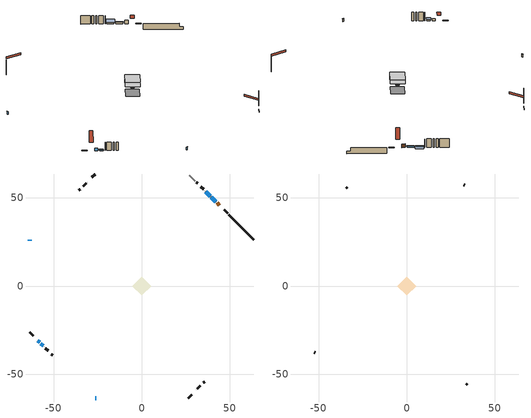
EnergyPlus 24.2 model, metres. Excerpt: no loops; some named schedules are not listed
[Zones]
conditioned space
 floor outside (Floor1 construction): -0.64,0 0,0.64 0.64,0 0,-0.64 z1.52
 floor outside (Floor2 construction): -1.24,0 0,1.24 1.24,0 0,-1.24 z1.52
 floor adiabatic (AdiabaticFloorConstruction): -5.3,0 0,5.3 5.3,0 0,-5.3 z3.96
 floor foundation (Slab1 construction): -4.97,0 0,4.97 4.97,0 0,-4.97 z-1.89
 wall outside (RimJoist1 construction): 26.31,-63.52 28.25,-61.58 / -63.52,-26.31 -61.58,-28.25 / -26.31,63.52 -28.25,61.58 / 48.64,41.19 46.7,43.13 z1.52:1.82
 wall outside (AdiabaticWallConstruction 1): 44.03,45.8 42.71,47.12 z1.52:3.55
 wall outside (AdiabaticWallConstruction): -58.91,-30.92 -57.87,-31.96 z1.52:2.74; -63.52,26.31 -63.52,25.7 / -26.31,-63.52 -25.7,-63.52 z1.52:2.99; 42.05,47.78 39.54,50.29 z1.52:2.33; 38.88,50.95 36.37,53.46 / -57.21,-32.62 -55.96,-33.88 z1.52:2.23
 wall outside (Wall1 construction): 30.92,-58.91 30.93,-58.9 / -55.3,-34.53 -55.29,-34.54 / -30.92,58.91 -30.93,58.9 / 35.71,54.12 35.7,54.13 z1.52:6.4
 wall outside (Wall2 construction): 31.59,-58.24 33.2,-56.63 / -54.63,-35.2 -53.02,-36.81 / -31.59,58.24 -33.2,56.63 / 35.04,54.79 33.43,56.4 z1.52:6.4
 wall outside (Wall4 construction): 34.96,-54.87 35.62,-54.21 / -51.26,-38.57 -50.6,-39.24 / -34.96,54.87 -35.62,54.21 / 31.67,58.16 31.01,58.82 z1.52:6.4
 wall foundation (FoundationWall1 construction): 49.3,40.54,-1.89 49.3,40.54,1.52 62.1,27.73,1.52 62.1,27.73,-0.36 63.52,26.31,-0.36 63.52,26.31,-1.89
 wall adiabatic (Wall5 construction): 30.35,59.48 26.97,62.86 z1.52:6.4
 window (WindowConstruction): -58.91,-30.92 -57.87,-31.96 z1.52:2.74
 window (WindowConstruction 1): -63.52,26.31 -63.52,25.7 z1.52:2.99
 window (WindowConstruction 2): -26.31,-63.52 -25.7,-63.52 z1.52:2.99
 window (WindowConstruction 3): 42.05,47.78 39.54,50.29 z1.52:2.33
 window (WindowConstruction 4): 38.88,50.95 36.37,53.46 z1.52:2.23
 window (WindowConstruction 5): -57.21,-32.62 -55.96,-33.88 z1.52:2.23
 door (Door): 44.03,45.8 42.71,47.12 z1.52:3.55
 ceiling adiabatic (AdiabaticFloorConstruction): 0,-5.3 5.3,0 0,5.3 -5.3,0 z3.96
attic - vented
 floor to conditioned space (Floor3 construction Reversed): -5.29,0 0,5.29 5.29,0 0,-5.29 z6.4
 wall outside (Wall3 construction): 33.86,-55.97 34.3,-55.53 / -52.36,-37.47 -51.92,-37.92 / -33.86,55.97 -34.3,55.53 / 32.78,57.06 32.33,57.5 z1.52:6.4
 roof outside (Roof1 construction): 30.26,-59.57,6.4 25.11,-54.41,8.83 23.75,-55.77,8.83 28.91,-60.93,6.4; -59.57,-30.26,6.4 -54.41,-25.11,8.83 -55.77,-23.75,8.83 -60.93,-28.91,6.4; -30.26,59.57,6.4 -25.11,54.41,8.83 -23.75,55.77,8.83 -28.91,60.93,6.4; 44.69,45.15,6.4 39.53,39.99,8.83 40.89,38.63,8.83 46.05,43.79,6.4
shading: -63.52,25.55 -63.52,26.46 -63.82,26.46 -63.82,25.55 z3.14; -25.55,-63.52 -26.46,-63.52 -26.46,-63.82 -25.55,-63.82 z3.14; 39.43,50.4 42.16,47.67 42.59,48.11 39.86,50.83 z2.48; 36.16,53.67 39.09,50.74 41.25,52.9 38.32,55.83 z2.53; -55.85,-33.98 -57.32,-32.51 -58.29,-33.48 -56.82,-34.95 z2.38
[Building]
Building 1: Terrain=Suburbs
[Site:Location]
Yellowknife AP_NT: Latitude {deg}=62.46; Longitude {deg}=-114.44; Time Zone {hr}=-7; Elevation {m}=206; Keep Site Location Information=Yes
[Site:GroundTemperature:Shallow]
-11.1489, -14.3239, -14.5782, -13.0715, -7.02295, -1.00261, 4.2167, 7.52301, 7.8039, 5.11477, 0.0285573, -5.8071
[Site:WaterMainsTemperature]
Calculation Method=Schedule; Temperature Schedule=mains temperature schedule
[Material] Roughness=Rough; Thermal Absorptance=0.9
Name | Thickness {m} | Conductivity {W/m-K} | Density {kg/m3} | Specific Heat {J/kg-K} | Solar Absorptance | Visible Absorptance
asphalt or fiberglass shingles | 0.00635 | 0.162714 | 1121.4 | 1465.45 | 0.4 | 0.4
ceiling loosefill ins | 0.254 | 0.0480833 | 16.02 | 1046.75 | 0.7 | 0.7
ceiling stud and cavity | 0.1397 | 0.160277 | 65.682 | 1177.47 | 0.7 | 0.7
concrete 4.0 in. | 0.1016 | 1.803125 | 2242.8 | 837.4 | 0.7 | 0.7
concrete 8.0 in. | 0.2032 | 1.803125 | 2242.8 | 837.4 | 0.7 | 0.7
door material | 0.04445 | 0.0639163 | 512.64 | 1214.23 | 0.7 | 0.7
exterior vertical ins | 0.0513185 | 0.029427 | 32.04 | 1214.23 | 0.7 | 0.7
floor covering | 0.0127 | 0.0433444 | 54.468 | 1339.84 | 0.6 | 0.6
floor rigid ins; rim joist rigid ins; wall rigid ins | 0.103632 | 0.029427 | 32.04 | 1214.23 | 0.7 | 0.7
floor rigid ins 1; wall rigid ins 2 | 0.512978 | 0.029427 | 32.04 | 1214.23 | 0.7 | 0.7
floor stud and cavity | 0.1397 | 0.17353 | 92.3553 | 1139.71 | 0.7 | 0.7
floor stud and cavity 1 | 0.1397 | 0.179417 | 92.3553 | 1139.71 | 0.7 | 0.7
floor stud and cavity 2 | 0.1397 | 1.75129 | 37.0049 | 1207.88 | 0.7 | 0.7
furniture material conditioned space 1 | 0.1524 | 0.115458 | 640.8 | 1214.23 | 0.6 | 0.6
gypsum board | 0.0127 | 0.160291 | 801 | 837.4 | 0.6 | 0.6
gypsum board 1 | 0.0127 | 0.160291 | 801 | 837.4 | 0.7 | 0.7
osb sheathing 0.5 in. | 0.0127 | 0.115458 | 512.64 | 1214.23 | 0.7 | 0.7
osb sheathing 0.75 in. | 0.01905 | 0.115458 | 512.64 | 1214.23 | 0.7 | 0.7
osb sheathing 2.0 in. | 0.0508 | 0.115458 | 512.64 | 1214.23 | 0.7 | 0.7
rim joist stud and cavity | 0.0508 | 0.0407152 | 125.044 | 1163.47 | 0.6 | 0.6
wall rigid ins 1 | 0.103632 | 0.029427 | 32.04 | 1214.23 | 0.4 | 0.4
wall stud and cavity | 0.1397 | 0.678158 | 139.0536 | 1170.24 | 0.7 | 0.7
wall stud and cavity 1 | 0.1397 | 0.224759 | 139.0536 | 1170.24 | 0.7 | 0.7
wall stud and cavity 2 | 0.0889 | 6.1454 | 50.32683 | 1063.81 | 0.6 | 0.6
wall stud and cavity 3 | 0.1397 | 0.219747 | 139.0536 | 1170.24 | 0.7 | 0.7
wall stud and cavity 4 | 0.1397 | 0.178072 | 139.0536 | 1170.24 | 0.7 | 0.7
wall stud and cavity 5 | 0.0889 | 0.380278 | 52.3479 | 1209.89 | 0.7 | 0.7
wall stud and cavity 6 | 0.0889 | 0.391764 | 83.0341 | 1211.67 | 0.7 | 0.7
wood siding | 0.0254 | 0.102417 | 544.68 | 1172.36 | 0.4 | 0.4
wood siding 1 | 0.00254 | 0.102417 | 544.68 | 1172.36 | 0.4 | 0.4
wood siding 2; wood siding 3; wood siding 4 | 0.0254 | 0.102417 | 544.68 | 1172.36 | 0.7 | 0.7
[WindowMaterial:SimpleGlazingSystem]
Name | U-Factor {W/m2-K} | Solar Heat Gain Coefficient
WindowMaterial | 1.03169 | 0.42
WindowMaterial 1 | 1.337169 | 0.33
WindowMaterial 2 | 1.223609 | 0.36
WindowMaterial 3 | 1.26392 | 0.35
[Construction]
AdiabaticFloorConstruction: floor stud and cavity 2, floor rigid ins 1, osb sheathing 0.75 in., floor covering
AdiabaticWallConstruction: wood siding 3, wall rigid ins 2, wall stud and cavity 5, gypsum board
AdiabaticWallConstruction 1: wood siding 4, wall rigid ins 2, wall stud and cavity 5, gypsum board
Door: door material
Floor1 construction: floor stud and cavity, floor rigid ins, osb sheathing 0.75 in., floor covering
Floor2 construction: floor stud and cavity 1, floor rigid ins, osb sheathing 0.75 in., floor covering
Floor3 construction Reversed: gypsum board, ceiling stud and cavity, ceiling loosefill ins
FoundationWall1 construction: concrete 8.0 in., gypsum board 1
furniture construction conditioned space 1: furniture material conditioned space 1
PartitionWallConstruction: gypsum board, wall stud and cavity 6, gypsum board
RimJoist1 construction: wood siding 2, rim joist rigid ins, osb sheathing 2.0 in., rim joist stud and cavity
Roof1 construction: asphalt or fiberglass shingles
Slab1 construction: concrete 4.0 in.
Wall1 construction: wood siding, wall rigid ins, osb sheathing 0.5 in., wall stud and cavity, gypsum board
Wall2 construction: wood siding, wall rigid ins, osb sheathing 0.5 in., wall stud and cavity 1, gypsum board
Wall3 construction: wood siding 1, wall stud and cavity 2
Wall4 construction: wood siding, wall rigid ins, osb sheathing 0.5 in., wall stud and cavity 3, gypsum board
Wall5 construction: wall rigid ins 1, osb sheathing 0.5 in., wall stud and cavity 4, gypsum board
WindowConstruction: WindowMaterial
WindowConstruction 1; WindowConstruction 2: WindowMaterial 1
WindowConstruction 3: WindowMaterial 2
WindowConstruction 4; WindowConstruction 5: WindowMaterial 3
[Zone] Multiplier=1; Part of Total Floor Area=Yes
Name | Volume {m3}
attic - vented | 22.1281
conditioned space | 314.1
[Space]
Name | Zone | Volume {m3}
attic - vented 1 | attic - vented | 22.1281
conditioned space 1 | conditioned space | 314.1
[ZoneInfiltration:EffectiveLeakageArea]
infil attic - vented 1: Zone or Space=attic - vented 1; Schedule=Always On Discrete; Effective Air Leakage Area {cm2}=1770.63; Stack Coefficient=0.000508179; Wind Coefficient=1.5231e-05
[ZoneMixing]
whole house fan mix: Zone or Space=attic - vented; Schedule=Always On Continuous; Design Flow Rate Calculation Method=Flow/Zone; Design Flow Rate {m3/s}=0; Source Zone or Space=conditioned space
[SurfaceProperty:ExposedFoundationPerimeter]
Slab1: Exposed Perimeter Calculation Method=TotalExposedPerimeter; Total Exposed Perimeter {m}=20.117
[InternalMass] Zone or ZoneList=conditioned space; Space or SpaceList=conditioned space 1
Name | Construction | Surface Area {m2}
furniture mass conditioned space 1 | furniture construction conditioned space 1 | 43.7682
partition wall mass | PartitionWallConstruction | 109.421
[Lights]
interior lighting: Zone or ZoneList or Space or SpaceList=conditioned space 1; Schedule=interior lighting schedule; Design Level Calculation Method=LightingLevel; Lighting Level {W}=343.2; Return Air Fraction=0; Fraction Radiant=0.6; Fraction Visible=0.2; Fraction Replaceable=1
[People]
occupants: Zone or ZoneList or Space or SpaceList=conditioned space 1; Number of People Schedule=occupants schedule; Number of People Calculation Method=People; Number of People=3; Fraction Radiant=0.314171; Sensible Heat Fraction=0.56303; Activity Level Schedule=occupants activity schedule; Carbon Dioxide Generation Rate {m3/s-W}=0; Enable ASHRAE 55 Comfort Warnings=No; Mean Radiant Temperature Calculation Type=EnclosureAveraged
[ElectricEquipment] Zone or ZoneList or Space or SpaceList=conditioned space 1; Design Level Calculation Method=EquipmentLevel
Name | Schedule | Design Level {W} | Fraction Latent | Fraction Radiant | Fraction Lost
clothes dryer | clothes dryer schedule | 140.772 | 0.015 | 0.081 | 0.85
clothes washer | clothes washer schedule | 32.1985 | 0.03 | 0.162 | 0.7
cooking range | cooking range schedule | 208.969 | 0.08 | 0.432 | 0.2
dishwasher | dishwasher schedule | 66.8632 | 0.3 | 0.18 | 0.4
fridge | fridge schedule | 72.9452 | 0 | 0.6 | 0
mech vent bath fan 0 | mech vent bath fan 0 schedule | 25.1 | 0 | 0 | 1
mech vent bath fan 1 | mech vent bath fan 1 schedule | 25.1 | 0 | 0 | 1
mech vent house fan | mech vent house fan schedule | 0 | 0 | 0 | 1
mech vent house fan cfis | mech vent house fan cfis schedule | 0 | 0 | 0 | 0
mech vent range fan 0 | mech vent range fan 0 schedule | 57 | 0 | 0 | 1
misc plug loads | misc plug loads schedule | 494.7 | 0.045 | 0.513 | 0.1
whole house fan | Always On Discrete | 0 | 0 | 0 | 1
[OtherEquipment] Zone or ZoneList or Space or SpaceList=conditioned space 1; Design Level Calculation Method=EquipmentLevel
Name | Fuel Type | Schedule | Design Level {W} | Fraction Latent | Fraction Radiant | Fraction Lost
clothes dryer 1 | Electricity | clothes dryer schedule | 0 | 0.015 | 0.081 | 0.85
cooking range 1 | Electricity | cooking range schedule | 0 | 0.08 | 0.432 | 0.2
general water use latent | None | general water use schedule | 59.3978 | 1 | 0 | 0
general water use sensible | None | general water use schedule | -58.539 | 0 | 0.6 | 0
mech vent house fan latent load | None | Always On Discrete | 0 | 1 | 0 | 0
mech vent house fan sensible load | None | Always On Discrete | 0 | 0 | 0 | 0
water heater energy adjustment1 | Electricity | Always On Discrete | 0.01 | 0 | 0 | 1
[ZoneInfiltration:DesignFlowRate] Zone or ZoneList or Space or SpaceList=conditioned space 1; Schedule=Always On Discrete; Design Flow Rate Calculation Method=Flow/Zone; Design Flow Rate {m3/s}=0
infil flow; natural vent flow; whole house fan flow
[Foundation:Kiva]
Foundation Kiva 1: Initial Indoor Air Temperature {C}=18; Wall Height Above Grade {m}=1.52001; Wall Depth Below Slab {m}=0.2032; Custom Block Material Name 1=exterior vertical ins; Custom Block Depth 1 {m}=3.41001; Custom Block X Position 1 {m}=0.2159; Custom Block Z Position 1 {m}=0
[Foundation:Kiva:Settings]
Soil Conductivity {W/m-K}=0.849921; Soil Density {kg/m3}=1842.3; Soil Specific Heat {J/kg-K}=418.7; Ground Solar Absorptivity=0.9; Ground Thermal Absorptivity=0.9; Ground Surface Roughness {m}=0.03; Far-Field Width {m}=40; Deep-Ground Boundary Condition=ZeroFlux; Deep-Ground Depth {m}=40; Minimum Cell Dimension {m}=0.2; Maximum Cell Growth Coefficient=3; Simulation Timestep=Timestep
[Exterior:Lights]
exterior lighting: Schedule=exterior lighting schedule; Design Level {W}=75.6
[Schedule:Constant]
Name | Hourly Value
Always On Continuous; mech vent house fan schedule; mech vent house fan cfis schedule; Always On Discrete | 1
occupants activity schedule | 117.228
fridge schedule | 0
[Schedule:Day:Interval]
interior lighting schedule day: No, 01:00, 0.108182, 04:00, 0.0901515, 05:00, 0.0991667, 06:00, 0.162273, 07:00, 0.270455, 08:00, 0.342576, 10:00, 0.369621, 11:00, 0.351591, 12:00, 0.333561, 13:00, 0.324545, 14:00, 0.31553, 15:00, 0.333561, 16:00, 0.369621, 17:00, 0.450758, 18:00, 0.585985, 19:00, 0.775303, 20:00, 0.955606, 21:00, 0.991667, 22:00, 0.712197, 23:00, 0.360606, 24:00, 0.162273
interior lighting schedule default day: No, 24:00, 0
[Schedule:Week:Daily]
interior lighting schedule Week Rule - Jan1-Jan27: interior lighting schedule day, interior lighting schedule day, interior lighting schedule day, interior lighting schedule day, interior lighting schedule day, interior lighting schedule day, interior lighting schedule day, interior lighting schedule default day, interior lighting schedule default day, interior lighting schedule default day, interior lighting schedule default day, interior lighting schedule default day
interior lighting schedule Week Rule - Jan28-Feb3: interior lighting schedule day, interior lighting schedule day, interior lighting schedule day, interior lighting schedule day, interior lighting schedule day 1, interior lighting schedule day 1, interior lighting schedule day 1, interior lighting schedule default day, interior lighting schedule default day, interior lighting schedule default day, interior lighting schedule default day, interior lighting schedule default day
interior lighting schedule Week Rule - Feb4-Feb24: interior lighting schedule day 1, interior lighting schedule day 1, interior lighting schedule day 1, interior lighting schedule day 1, interior lighting schedule day 1, interior lighting schedule day 1, interior lighting schedule day 1, interior lighting schedule default day, interior lighting schedule default day, interior lighting schedule default day, interior lighting schedule default day, interior lighting schedule default day
interior lighting schedule Week Rule - Feb25-Mar3: interior lighting schedule day 1, interior lighting schedule day 1, interior lighting schedule day 1, interior lighting schedule day 1, interior lighting schedule day 2, interior lighting schedule day 2, interior lighting schedule day 2, interior lighting schedule default day, interior lighting schedule default day, interior lighting schedule default day, interior lighting schedule default day, interior lighting schedule default day
interior lighting schedule Week Rule - Mar4-Mar31: interior lighting schedule day 2, interior lighting schedule day 2, interior lighting schedule day 2, interior lighting schedule day 2, interior lighting schedule day 2, interior lighting schedule day 2, interior lighting schedule day 2, interior lighting schedule default day, interior lighting schedule default day, interior lighting schedule default day, interior lighting schedule default day, interior lighting schedule default day
interior lighting schedule Week Rule - Apr1-Apr28: interior lighting schedule day 3, interior lighting schedule day 3, interior lighting schedule day 3, interior lighting schedule day 3, interior lighting schedule day 3, interior lighting schedule day 3, interior lighting schedule day 3, interior lighting schedule default day, interior lighting schedule default day, interior lighting schedule default day, interior lighting schedule default day, interior lighting schedule default day
interior lighting schedule Week Rule - Apr29-May5: interior lighting schedule day 3, interior lighting schedule day 3, interior lighting schedule day 4, interior lighting schedule day 4, interior lighting schedule day 4, interior lighting schedule day 4, interior lighting schedule day 4, interior lighting schedule default day, interior lighting schedule default day, interior lighting schedule default day, interior lighting schedule default day, interior lighting schedule default day
interior lighting schedule Week Rule - May6-May26: interior lighting schedule day 4, interior lighting schedule day 4, interior lighting schedule day 4, interior lighting schedule day 4, interior lighting schedule day 4, interior lighting schedule day 4, interior lighting schedule day 4, interior lighting schedule default day, interior lighting schedule default day, interior lighting schedule default day, interior lighting schedule default day, interior lighting schedule default day
interior lighting schedule Week Rule - May27-Jun2: interior lighting schedule day 4, interior lighting schedule day 4, interior lighting schedule day 4, interior lighting schedule day 4, interior lighting schedule day 4, interior lighting schedule day 5, interior lighting schedule day 5, interior lighting schedule default day, interior lighting schedule default day, interior lighting schedule default day, interior lighting schedule default day, interior lighting schedule default day
interior lighting schedule Week Rule - Jun3-Jun30: interior lighting schedule day 5, interior lighting schedule day 5, interior lighting schedule day 5, interior lighting schedule day 5, interior lighting schedule day 5, interior lighting schedule day 5, interior lighting schedule day 5, interior lighting schedule default day, interior lighting schedule default day, interior lighting schedule default day, interior lighting schedule default day, interior lighting schedule default day
interior lighting schedule Week Rule - Jul1-Jul28: interior lighting schedule day 6, interior lighting schedule day 6, interior lighting schedule day 6, interior lighting schedule day 6, interior lighting schedule day 6, interior lighting schedule day 6, interior lighting schedule day 6, interior lighting schedule default day, interior lighting schedule default day, interior lighting schedule default day, interior lighting schedule default day, interior lighting schedule default day
interior lighting schedule Week Rule - Jul29-Aug4: interior lighting schedule day 6, interior lighting schedule day 6, interior lighting schedule day 6, interior lighting schedule day 7, interior lighting schedule day 7, interior lighting schedule day 7, interior lighting schedule day 7, interior lighting schedule default day, interior lighting schedule default day, interior lighting schedule default day, interior lighting schedule default day, interior lighting schedule default day
interior lighting schedule Week Rule - Aug5-Aug25: interior lighting schedule day 7, interior lighting schedule day 7, interior lighting schedule day 7, interior lighting schedule day 7, interior lighting schedule day 7, interior lighting schedule day 7, interior lighting schedule day 7, interior lighting schedule default day, interior lighting schedule default day, interior lighting schedule default day, interior lighting schedule default day, interior lighting schedule default day
interior lighting schedule Week Rule - Aug26-Sep1: interior lighting schedule day 7, interior lighting schedule day 7, interior lighting schedule day 7, interior lighting schedule day 7, interior lighting schedule day 7, interior lighting schedule day 7, interior lighting schedule day 8, interior lighting schedule default day, interior lighting schedule default day, interior lighting schedule default day, interior lighting schedule default day, interior lighting schedule default day
interior lighting schedule Week Rule - Sep2-Sep29: interior lighting schedule day 8, interior lighting schedule day 8, interior lighting schedule day 8, interior lighting schedule day 8, interior lighting schedule day 8, interior lighting schedule day 8, interior lighting schedule day 8, interior lighting schedule default day, interior lighting schedule default day, interior lighting schedule default day, interior lighting schedule default day, interior lighting schedule default day
interior lighting schedule Week Rule - Sep30-Oct6: interior lighting schedule day 8, interior lighting schedule day 9, interior lighting schedule day 9, interior lighting schedule day 9, interior lighting schedule day 9, interior lighting schedule day 9, interior lighting schedule day 9, interior lighting schedule default day, interior lighting schedule default day, interior lighting schedule default day, interior lighting schedule default day, interior lighting schedule default day
interior lighting schedule Week Rule - Oct7-Oct27: interior lighting schedule day 9, interior lighting schedule day 9, interior lighting schedule day 9, interior lighting schedule day 9, interior lighting schedule day 9, interior lighting schedule day 9, interior lighting schedule day 9, interior lighting schedule default day, interior lighting schedule default day, interior lighting schedule default day, interior lighting schedule default day, interior lighting schedule default day
interior lighting schedule Week Rule - Oct28-Nov3: interior lighting schedule day 9, interior lighting schedule day 9, interior lighting schedule day 9, interior lighting schedule day 9, interior lighting schedule day 10, interior lighting schedule day 10, interior lighting schedule day 10, interior lighting schedule default day, interior lighting schedule default day, interior lighting schedule default day, interior lighting schedule default day, interior lighting schedule default day
interior lighting schedule Week Rule - Nov4-Nov24: interior lighting schedule day 10, interior lighting schedule day 10, interior lighting schedule day 10, interior lighting schedule day 10, interior lighting schedule day 10, interior lighting schedule day 10, interior lighting schedule day 10, interior lighting schedule default day, interior lighting schedule default day, interior lighting schedule default day, interior lighting schedule default day, interior lighting schedule default day
interior lighting schedule Week Rule - Nov25-Dec1: interior lighting schedule day 10, interior lighting schedule day 10, interior lighting schedule day 10, interior lighting schedule day 10, interior lighting schedule day 10, interior lighting schedule day 10, interior lighting schedule day 11, interior lighting schedule default day, interior lighting schedule default day, interior lighting schedule default day, interior lighting schedule default day, interior lighting schedule default day
interior lighting schedule Week Rule - Dec2-Dec31: interior lighting schedule day 11, interior lighting schedule day 11, interior lighting schedule day 11, interior lighting schedule day 11, interior lighting schedule day 11, interior lighting schedule day 11, interior lighting schedule day 11, interior lighting schedule default day, interior lighting schedule default day, interior lighting schedule default day, interior lighting schedule default day, interior lighting schedule default day
occupants schedule Week Rule - Jan1-Dec31: occupants schedule day, occupants schedule day, occupants schedule day, occupants schedule day, occupants schedule day, occupants schedule day, occupants schedule day, occupants schedule default day, occupants schedule default day, occupants schedule default day, occupants schedule default day, occupants schedule default day
clothes dryer schedule Week Rule - Jan1-Dec31: clothes dryer schedule day, clothes dryer schedule day, clothes dryer schedule day, clothes dryer schedule day, clothes dryer schedule day, clothes dryer schedule day, clothes dryer schedule day, clothes dryer schedule default day, clothes dryer schedule default day, clothes dryer schedule default day, clothes dryer schedule default day, clothes dryer schedule default day
clothes washer schedule Week Rule - Jan1-Dec31: clothes washer schedule day, clothes washer schedule day, clothes washer schedule day, clothes washer schedule day, clothes washer schedule day, clothes washer schedule day, clothes washer schedule day, clothes washer schedule default day, clothes washer schedule default day, clothes washer schedule default day, clothes washer schedule default day, clothes washer schedule default day
cooking range schedule Week Rule - Jan1-Dec31: cooking range schedule day, cooking range schedule day, cooking range schedule day, cooking range schedule day, cooking range schedule day, cooking range schedule day, cooking range schedule day, cooking range schedule default day, cooking range schedule default day, cooking range schedule default day, cooking range schedule default day, cooking range schedule default day
dishwasher schedule Week Rule - Jan1-Dec31: dishwasher schedule day, dishwasher schedule day, dishwasher schedule day, dishwasher schedule day, dishwasher schedule day, dishwasher schedule day, dishwasher schedule day, dishwasher schedule default day, dishwasher schedule default day, dishwasher schedule default day, dishwasher schedule default day, dishwasher schedule default day
mech vent bath fan 0 schedule Week Rule - Jan1-Dec31: mech vent bath fan 0 schedule day, mech vent bath fan 0 schedule day, mech vent bath fan 0 schedule day, mech vent bath fan 0 schedule day, mech vent bath fan 0 schedule day, mech vent bath fan 0 schedule day, mech vent bath fan 0 schedule day, mech vent bath fan 0 schedule default day, mech vent bath fan 0 schedule default day, mech vent bath fan 0 schedule default day, mech vent bath fan 0 schedule default day, mech vent bath fan 0 schedule default day
mech vent bath fan 1 schedule Week Rule - Jan1-Dec31: mech vent bath fan 1 schedule day, mech vent bath fan 1 schedule day, mech vent bath fan 1 schedule day, mech vent bath fan 1 schedule day, mech vent bath fan 1 schedule day, mech vent bath fan 1 schedule day, mech vent bath fan 1 schedule day, mech vent bath fan 1 schedule default day, mech vent bath fan 1 schedule default day, mech vent bath fan 1 schedule default day, mech vent bath fan 1 schedule default day, mech vent bath fan 1 schedule default day
mech vent range fan 0 schedule Week Rule - Jan1-Dec31: mech vent range fan 0 schedule day, mech vent range fan 0 schedule day, mech vent range fan 0 schedule day, mech vent range fan 0 schedule day, mech vent range fan 0 schedule day, mech vent range fan 0 schedule day, mech vent range fan 0 schedule day, mech vent range fan 0 schedule default day, mech vent range fan 0 schedule default day, mech vent range fan 0 schedule default day, mech vent range fan 0 schedule default day, mech vent range fan 0 schedule default day
misc plug loads schedule Week Rule - Jan1-Dec31: misc plug loads schedule day, misc plug loads schedule day, misc plug loads schedule day, misc plug loads schedule day, misc plug loads schedule day, misc plug loads schedule day, misc plug loads schedule day, misc plug loads schedule default day, misc plug loads schedule default day, misc plug loads schedule default day, misc plug loads schedule default day, misc plug loads schedule default day
general water use schedule Week Rule - Jan1-Dec31: general water use schedule day, general water use schedule day, general water use schedule day, general water use schedule day, general water use schedule day, general water use schedule day, general water use schedule day, general water use schedule default day, general water use schedule default day, general water use schedule default day, general water use schedule default day, general water use schedule default day
exterior lighting schedule Week Rule - Jan1-Jan27: exterior lighting schedule day, exterior lighting schedule day, exterior lighting schedule day, exterior lighting schedule day, exterior lighting schedule day, exterior lighting schedule day, exterior lighting schedule day, exterior lighting schedule default day, exterior lighting schedule default day, exterior lighting schedule default day, exterior lighting schedule default day, exterior lighting schedule default day
exterior lighting schedule Week Rule - Jan28-Feb3: exterior lighting schedule day, exterior lighting schedule day, exterior lighting schedule day, exterior lighting schedule day, exterior lighting schedule day 1, exterior lighting schedule day 1, exterior lighting schedule day 1, exterior lighting schedule default day, exterior lighting schedule default day, exterior lighting schedule default day, exterior lighting schedule default day, exterior lighting schedule default day
exterior lighting schedule Week Rule - Feb4-Feb24: exterior lighting schedule day 1, exterior lighting schedule day 1, exterior lighting schedule day 1, exterior lighting schedule day 1, exterior lighting schedule day 1, exterior lighting schedule day 1, exterior lighting schedule day 1, exterior lighting schedule default day, exterior lighting schedule default day, exterior lighting schedule default day, exterior lighting schedule default day, exterior lighting schedule default day
exterior lighting schedule Week Rule - Feb25-Mar3: exterior lighting schedule day 1, exterior lighting schedule day 1, exterior lighting schedule day 1, exterior lighting schedule day 1, exterior lighting schedule day 2, exterior lighting schedule day 2, exterior lighting schedule day 2, exterior lighting schedule default day, exterior lighting schedule default day, exterior lighting schedule default day, exterior lighting schedule default day, exterior lighting schedule default day
exterior lighting schedule Week Rule - Mar4-Mar31: exterior lighting schedule day 2, exterior lighting schedule day 2, exterior lighting schedule day 2, exterior lighting schedule day 2, exterior lighting schedule day 2, exterior lighting schedule day 2, exterior lighting schedule day 2, exterior lighting schedule default day, exterior lighting schedule default day, exterior lighting schedule default day, exterior lighting schedule default day, exterior lighting schedule default day
exterior lighting schedule Week Rule - Apr1-Apr28: exterior lighting schedule day 3, exterior lighting schedule day 3, exterior lighting schedule day 3, exterior lighting schedule day 3, exterior lighting schedule day 3, exterior lighting schedule day 3, exterior lighting schedule day 3, exterior lighting schedule default day, exterior lighting schedule default day, exterior lighting schedule default day, exterior lighting schedule default day, exterior lighting schedule default day
exterior lighting schedule Week Rule - Apr29-May5: exterior lighting schedule day 3, exterior lighting schedule day 3, exterior lighting schedule day 4, exterior lighting schedule day 4, exterior lighting schedule day 4, exterior lighting schedule day 4, exterior lighting schedule day 4, exterior lighting schedule default day, exterior lighting schedule default day, exterior lighting schedule default day, exterior lighting schedule default day, exterior lighting schedule default day
exterior lighting schedule Week Rule - May6-May26: exterior lighting schedule day 4, exterior lighting schedule day 4, exterior lighting schedule day 4, exterior lighting schedule day 4, exterior lighting schedule day 4, exterior lighting schedule day 4, exterior lighting schedule day 4, exterior lighting schedule default day, exterior lighting schedule default day, exterior lighting schedule default day, exterior lighting schedule default day, exterior lighting schedule default day
exterior lighting schedule Week Rule - May27-Jun2: exterior lighting schedule day 4, exterior lighting schedule day 4, exterior lighting schedule day 4, exterior lighting schedule day 4, exterior lighting schedule day 4, exterior lighting schedule day 5, exterior lighting schedule day 5, exterior lighting schedule default day, exterior lighting schedule default day, exterior lighting schedule default day, exterior lighting schedule default day, exterior lighting schedule default day
exterior lighting schedule Week Rule - Jun3-Jun30: exterior lighting schedule day 5, exterior lighting schedule day 5, exterior lighting schedule day 5, exterior lighting schedule day 5, exterior lighting schedule day 5, exterior lighting schedule day 5, exterior lighting schedule day 5, exterior lighting schedule default day, exterior lighting schedule default day, exterior lighting schedule default day, exterior lighting schedule default day, exterior lighting schedule default day
exterior lighting schedule Week Rule - Jul1-Jul28: exterior lighting schedule day 6, exterior lighting schedule day 6, exterior lighting schedule day 6, exterior lighting schedule day 6, exterior lighting schedule day 6, exterior lighting schedule day 6, exterior lighting schedule day 6, exterior lighting schedule default day, exterior lighting schedule default day, exterior lighting schedule default day, exterior lighting schedule default day, exterior lighting schedule default day
exterior lighting schedule Week Rule - Jul29-Aug4: exterior lighting schedule day 6, exterior lighting schedule day 6, exterior lighting schedule day 6, exterior lighting schedule day 7, exterior lighting schedule day 7, exterior lighting schedule day 7, exterior lighting schedule day 7, exterior lighting schedule default day, exterior lighting schedule default day, exterior lighting schedule default day, exterior lighting schedule default day, exterior lighting schedule default day
exterior lighting schedule Week Rule - Aug5-Aug25: exterior lighting schedule day 7, exterior lighting schedule day 7, exterior lighting schedule day 7, exterior lighting schedule day 7, exterior lighting schedule day 7, exterior lighting schedule day 7, exterior lighting schedule day 7, exterior lighting schedule default day, exterior lighting schedule default day, exterior lighting schedule default day, exterior lighting schedule default day, exterior lighting schedule default day
exterior lighting schedule Week Rule - Aug26-Sep1: exterior lighting schedule day 7, exterior lighting schedule day 7, exterior lighting schedule day 7, exterior lighting schedule day 7, exterior lighting schedule day 7, exterior lighting schedule day 7, exterior lighting schedule day 8, exterior lighting schedule default day, exterior lighting schedule default day, exterior lighting schedule default day, exterior lighting schedule default day, exterior lighting schedule default day
exterior lighting schedule Week Rule - Sep2-Sep29: exterior lighting schedule day 8, exterior lighting schedule day 8, exterior lighting schedule day 8, exterior lighting schedule day 8, exterior lighting schedule day 8, exterior lighting schedule day 8, exterior lighting schedule day 8, exterior lighting schedule default day, exterior lighting schedule default day, exterior lighting schedule default day, exterior lighting schedule default day, exterior lighting schedule default day
exterior lighting schedule Week Rule - Sep30-Oct6: exterior lighting schedule day 8, exterior lighting schedule day 9, exterior lighting schedule day 9, exterior lighting schedule day 9, exterior lighting schedule day 9, exterior lighting schedule day 9, exterior lighting schedule day 9, exterior lighting schedule default day, exterior lighting schedule default day, exterior lighting schedule default day, exterior lighting schedule default day, exterior lighting schedule default day
exterior lighting schedule Week Rule - Oct7-Oct27: exterior lighting schedule day 9, exterior lighting schedule day 9, exterior lighting schedule day 9, exterior lighting schedule day 9, exterior lighting schedule day 9, exterior lighting schedule day 9, exterior lighting schedule day 9, exterior lighting schedule default day, exterior lighting schedule default day, exterior lighting schedule default day, exterior lighting schedule default day, exterior lighting schedule default day
exterior lighting schedule Week Rule - Oct28-Nov3: exterior lighting schedule day 9, exterior lighting schedule day 9, exterior lighting schedule day 9, exterior lighting schedule day 9, exterior lighting schedule day 10, exterior lighting schedule day 10, exterior lighting schedule day 10, exterior lighting schedule default day, exterior lighting schedule default day, exterior lighting schedule default day, exterior lighting schedule default day, exterior lighting schedule default day
exterior lighting schedule Week Rule - Nov4-Nov24: exterior lighting schedule day 10, exterior lighting schedule day 10, exterior lighting schedule day 10, exterior lighting schedule day 10, exterior lighting schedule day 10, exterior lighting schedule day 10, exterior lighting schedule day 10, exterior lighting schedule default day, exterior lighting schedule default day, exterior lighting schedule default day, exterior lighting schedule default day, exterior lighting schedule default day
exterior lighting schedule Week Rule - Nov25-Dec1: exterior lighting schedule day 10, exterior lighting schedule day 10, exterior lighting schedule day 10, exterior lighting schedule day 10, exterior lighting schedule day 10, exterior lighting schedule day 10, exterior lighting schedule day 11, exterior lighting schedule default day, exterior lighting schedule default day, exterior lighting schedule default day, exterior lighting schedule default day, exterior lighting schedule default day
exterior lighting schedule Week Rule - Dec2-Dec31: exterior lighting schedule day 11, exterior lighting schedule day 11, exterior lighting schedule day 11, exterior lighting schedule day 11, exterior lighting schedule day 11, exterior lighting schedule day 11, exterior lighting schedule day 11, exterior lighting schedule default day, exterior lighting schedule default day, exterior lighting schedule default day, exterior lighting schedule default day, exterior lighting schedule default day
[Schedule:Year]
interior lighting schedule: interior lighting schedule Week Rule - Jan1-Jan27, 1, 1, 1, 27, interior lighting schedule Week Rule - Jan28-Feb3, 1, 28, 2, 3, interior lighting schedule Week Rule - Feb4-Feb24, 2, 4, 2, 24, interior lighting schedule Week Rule - Feb25-Mar3, 2, 25, 3, 3, interior lighting schedule Week Rule - Mar4-Mar31, 3, 4, 3, 31, interior lighting schedule Week Rule - Apr1-Apr28, 4, 1, 4, 28, interior lighting schedule Week Rule - Apr29-May5, 4, 29, 5, 5, interior lighting schedule Week Rule - May6-May26, 5, 6, 5, 26, interior lighting schedule Week Rule - May27-Jun2, 5, 27, 6, 2, interior lighting schedule Week Rule - Jun3-Jun30, 6, 3, 6, 30, interior lighting schedule Week Rule - Jul1-Jul28, 7, 1, 7, 28, interior lighting schedule Week Rule - Jul29-Aug4, 7, 29, 8, 4, interior lighting schedule Week Rule - Aug5-Aug25, 8, 5, 8, 25, interior lighting schedule Week Rule - Aug26-Sep1, 8, 26, 9, 1, interior lighting schedule Week Rule - Sep2-Sep29, 9, 2, 9, 29, interior lighting schedule Week Rule - Sep30-Oct6, 9, 30, 10, 6, interior lighting schedule Week Rule - Oct7-Oct27, 10, 7, 10, 27, interior lighting schedule Week Rule - Oct28-Nov3, 10, 28, 11, 3, interior lighting schedule Week Rule - Nov4-Nov24, 11, 4, 11, 24, interior lighting schedule Week Rule - Nov25-Dec1, 11, 25, 12, 1, interior lighting schedule Week Rule - Dec2-Dec31, 12, 2, 12, 31
occupants schedule: occupants schedule Week Rule - Jan1-Dec31, 1, 1, 12, 31
clothes dryer schedule: clothes dryer schedule Week Rule - Jan1-Dec31, 1, 1, 12, 31
clothes washer schedule: clothes washer schedule Week Rule - Jan1-Dec31, 1, 1, 12, 31
cooking range schedule: cooking range schedule Week Rule - Jan1-Dec31, 1, 1, 12, 31
dishwasher schedule: dishwasher schedule Week Rule - Jan1-Dec31, 1, 1, 12, 31
mech vent bath fan 0 schedule: mech vent bath fan 0 schedule Week Rule - Jan1-Dec31, 1, 1, 12, 31
mech vent bath fan 1 schedule: mech vent bath fan 1 schedule Week Rule - Jan1-Dec31, 1, 1, 12, 31
mech vent range fan 0 schedule: mech vent range fan 0 schedule Week Rule - Jan1-Dec31, 1, 1, 12, 31
misc plug loads schedule: misc plug loads schedule Week Rule - Jan1-Dec31, 1, 1, 12, 31
general water use schedule: general water use schedule Week Rule - Jan1-Dec31, 1, 1, 12, 31
exterior lighting schedule: exterior lighting schedule Week Rule - Jan1-Jan27, 1, 1, 1, 27, exterior lighting schedule Week Rule - Jan28-Feb3, 1, 28, 2, 3, exterior lighting schedule Week Rule - Feb4-Feb24, 2, 4, 2, 24, exterior lighting schedule Week Rule - Feb25-Mar3, 2, 25, 3, 3, exterior lighting schedule Week Rule - Mar4-Mar31, 3, 4, 3, 31, exterior lighting schedule Week Rule - Apr1-Apr28, 4, 1, 4, 28, exterior lighting schedule Week Rule - Apr29-May5, 4, 29, 5, 5, exterior lighting schedule Week Rule - May6-May26, 5, 6, 5, 26, exterior lighting schedule Week Rule - May27-Jun2, 5, 27, 6, 2, exterior lighting schedule Week Rule - Jun3-Jun30, 6, 3, 6, 30, exterior lighting schedule Week Rule - Jul1-Jul28, 7, 1, 7, 28, exterior lighting schedule Week Rule - Jul29-Aug4, 7, 29, 8, 4, exterior lighting schedule Week Rule - Aug5-Aug25, 8, 5, 8, 25, exterior lighting schedule Week Rule - Aug26-Sep1, 8, 26, 9, 1, exterior lighting schedule Week Rule - Sep2-Sep29, 9, 2, 9, 29, exterior lighting schedule Week Rule - Sep30-Oct6, 9, 30, 10, 6, exterior lighting schedule Week Rule - Oct7-Oct27, 10, 7, 10, 27, exterior lighting schedule Week Rule - Oct28-Nov3, 10, 28, 11, 3, exterior lighting schedule Week Rule - Nov4-Nov24, 11, 4, 11, 24, exterior lighting schedule Week Rule - Nov25-Dec1, 11, 25, 12, 1, exterior lighting schedule Week Rule - Dec2-Dec31, 12, 2, 12, 31
[Schedule:Compact]
mains temperature schedule: Through: 01/01, For: AllDays, Until: 24:00, 0, Through: 01/02, For: AllDays, Until: 24:00, 0, Through: 01/03, For: AllDays, Until: 24:00, 0, Through: 01/04, For: AllDays, Until: 24:00, 0, Through: 01/05, For: AllDays, Until: 24:00, 0, Through: 01/06, For: AllDays, Until: 24:00, 0, Through: 01/07, For: AllDays, Until: 24:00, 0, Through: 01/08, For: AllDays, Until: 24:00, 0, Through: 01/09, For: AllDays, Until: 24:00, 0, Through: 01/10, For: AllDays, Until: 24:00, 0, Through: 01/11, For: AllDays, Until: 24:00, 0, Through: 01/12, For: AllDays, Until: 24:00, 0, Through: 01/13, For: AllDays, Until: 24:00, 0, Through: 01/14, For: AllDays, Until: 24:00, 0, Through: 01/15, For: AllDays, Until: 24:00, 0, Through: 01/16, For: AllDays, Until: 24:00, 0, Through: 01/17, For: AllDays, Until: 24:00, 0, Through: 01/18, For: AllDays, Until: 24:00, 0, Through: 01/19, For: AllDays, Until: 24:00, 0, Through: 01/20, For: AllDays, Until: 24:00, 0, Through: 01/21, For: AllDays, Until: 24:00, 0, Through: 01/22, For: AllDays, Until: 24:00, 0, Through: 01/23, For: AllDays, Until: 24:00, 0, Through: 01/24, For: AllDays, Until: 24:00, 0, Through: 01/25, For: AllDays, Until: 24:00, 0, Through: 01/26, For: AllDays, Until: 24:00, 0, Through: 01/27, For: AllDays, Until: 24:00, 0, Through: 01/28, For: AllDays, Until: 24:00, 0, Through: 01/29, For: AllDays, Until: 24:00, 0, Through: 01/30, For: AllDays, Until: 24:00, 0, Through: 01/31, For: AllDays, Until: 24:00, 0, Through: 02/01, For: AllDays, Until: 24:00, 0, Through: 02/02, For: AllDays, Until: 24:00, 0, Through: 02/03, For: AllDays, Until: 24:00, 0, Through: 02/04, For: AllDays, Until: 24:00, 0, Through: 02/05, For: AllDays, Until: 24:00, 0, Through: 02/06, For: AllDays, Until: 24:00, 0, Through: 02/07, For: AllDays, Until: 24:00, 0, Through: 02/08, For: AllDays, Until: 24:00, 0, Through: 02/09, For: AllDays, Until: 24:00, 0, Through: 02/10, For: AllDays, Until: 24:00, 0, Through: 02/11, For: AllDays, Until: 24:00, 0, Through: 02/12, For: AllDays, Until: 24:00, 0, Through: 02/13, For: AllDays, Until: 24:00, 0, Through: 02/14, For: AllDays, Until: 24:00, 0, Through: 02/15, For: AllDays, Until: 24:00, 0, Through: 02/16, For: AllDays, Until: 24:00, 0, Through: 02/17, For: AllDays, Until: 24:00, 0, Through: 02/18, For: AllDays, Until: 24:00, 0, Through: 02/19, For: AllDays, Until: 24:00, 0, Through: 02/20, For: AllDays, Until: 24:00, 0, Through: 02/21, For: AllDays, Until: 24:00, 0, Through: 02/22, For: AllDays, Until: 24:00, 0, Through: 02/23, For: AllDays, Until: 24:00, 0, Through: 02/24, For: AllDays, Until: 24:00, 0, Through: 02/25, For: AllDays, Until: 24:00, 0, Through: 02/26, For: AllDays, Until: 24:00, 0, Through: 02/27, For: AllDays, Until: 24:00, 0, Through: 02/28, For: AllDays, Until: 24:00, 0, Through: 03/01, For: AllDays, Until: 24:00, 0, Through: 03/02, For: AllDays, Until: 24:00, 0, Through: 03/03, For: AllDays, Until: 24:00, 0, Through: 03/04, For: AllDays, Until: 24:00, 0, Through: 03/05, For: AllDays, Until: 24:00, 0, Through: 03/06, For: AllDays, Until: 24:00, 0, Through: 03/07, For: AllDays, Until: 24:00, 0, Through: 03/08, For: AllDays, Until: 24:00, 0, Through: 03/09, For: AllDays, Until: 24:00, 0, Through: 03/10, For: AllDays, Until: 24:00, 0, Through: 03/11, For: AllDays, Until: 24:00, 0, Through: 03/12, For: AllDays, Until: 24:00, 0, Through: 03/13, For: AllDays, Until: 24:00, 0, Through: 03/14, For: AllDays, Until: 24:00, 0, Through: 03/15, For: AllDays, Until: 24:00, 0, Through: 03/16, For: AllDays, Until: 24:00, 0, Through: 03/17, For: AllDays, Until: 24:00, 0, Through: 03/18, For: AllDays, Until: 24:00, 0, Through: 03/19, For: AllDays, Until: 24:00, 0, Through: 03/20, For: AllDays, Until: 24:00, 0, Through: 03/21, For: AllDays, Until: 24:00, 0, Through: 03/22, For: AllDays, Until: 24:00, 0, Through: 03/23, For: AllDays, Until: 24:00, 0, Through: 03/24, For: AllDays, Until: 24:00, 0, Through: 03/25, For: AllDays, Until: 24:00, 0, Through: 03/26, For: AllDays, Until: 24:00, 0, Through: 03/27, For: AllDays, Until: 24:00, 0, Through: 03/28, For: AllDays, Until: 24:00, 0, Through: 03/29, For: AllDays, Until: 24:00, 0, Through: 03/30, For: AllDays, Until: 24:00, 0, Through: 03/31, For: AllDays, Until: 24:00, 0, Through: 04/01, For: AllDays, Until: 24:00, 0, Through: 04/02, For: AllDays, Until: 24:00, 0, Through: 04/03, For: AllDays, Until: 24:00, 0, Through: 04/04, For: AllDays, Until: 24:00, 0, Through: 04/05, For: AllDays, Until: 24:00, 0, Through: 04/06, For: AllDays, Until: 24:00, 0, Through: 04/07, For: AllDays, Until: 24:00, 0, Through: 04/08, For: AllDays, Until: 24:00, 0, Through: 04/09, For: AllDays, Until: 24:00, 0, Through: 04/10, For: AllDays, Until: 24:00, 0, Through: 04/11, For: AllDays, Until: 24:00, 0, Through: 04/12, For: AllDays, Until: 24:00, 0, Through: 04/13, For: AllDays, Until: 24:00, 0, Through: 04/14, For: AllDays, Until: 24:00, 0, Through: 04/15, For: AllDays, Until: 24:00, 0, Through: 04/16, For: AllDays, Until: 24:00, 0, Through: 04/17, For: AllDays, Until: 24:00, 0, Through: 04/18, For: AllDays, Until: 24:00, 0, Through: 04/19, For: AllDays, Until: 24:00, 0, Through: 04/20, For: AllDays, Until: 24:00, 0, Through: 04/21, For: AllDays, Until: 24:00, 0, Through: 04/22, For: AllDays, Until: 24:00, 0, Through: 04/23, For: AllDays, Until: 24:00, 0, Through: 04/24, For: AllDays, Until: 24:00, 0, Through: 04/25, For: AllDays, Until: 24:00, 0, Through: 04/26, For: AllDays, Until: 24:00, 0, Through: 04/27, For: AllDays, Until: 24:00, 0, Through: 04/28, For: AllDays, Until: 24:00, 0, Through: 04/29, For: AllDays, Until: 24:00, 0, Through: 04/30, For: AllDays, Until: 24:00, 0, Through: 05/01, For: AllDays, Until: 24:00, 0, Through: 05/02, For: AllDays, Until: 24:00, 0, Through: 05/03, For: AllDays, Until: 24:00, 0, Through: 05/04, For: AllDays, Until: 24:00, 0, Through: 05/05, For: AllDays, Until: 24:00, 0, Through: 05/06, For: AllDays, Until: 24:00, 0, Through: 05/07, For: AllDays, Until: 24:00, 0, Through: 05/08, For: AllDays, Until: 24:00, 0, Through: 05/09, For: AllDays, Until: 24:00, 0, Through: 05/10, For: AllDays, Until: 24:00, 0, Through: 05/11, For: AllDays, Until: 24:00, 0, Through: 05/12, For: AllDays, Until: 24:00, 0, Through: 05/13, For: AllDays, Until: 24:00, 0, Through: 05/14, For: AllDays, Until: 24:00, 0, Through: 05/15, For: AllDays, Until: 24:00, 0, Through: 05/16, For: AllDays, Until: 24:00, 0, Through: 05/17, For: AllDays, Until: 24:00, 0, Through: 05/18, For: AllDays, Until: 24:00, 0, Through: 05/19, For: AllDays, Until: 24:00, 0, Through: 05/20, For: AllDays, Until: 24:00, 0, Through: 05/21, For: AllDays, Until: 24:00, 0, Through: 05/22, For: AllDays, Until: 24:00, 0, Through: 05/23, For: AllDays, Until: 24:00, 0, Through: 05/24, For: AllDays, Until: 24:00, 0, Through: 05/25, For: AllDays, Until: 24:00, 0, Through: 05/26, For: AllDays, Until: 24:00, 0, Through: 05/27, For: AllDays, Until: 24:00, 0, Through: 05/28, For: AllDays, Until: 24:00, 0, Through: 05/29, For: AllDays, Until: 24:00, 0, Through: 05/30, For: AllDays, Until: 24:00, 0, Through: 05/31, For: AllDays, Until: 24:00, 0, Through: 06/01, For: AllDays, Until: 24:00, 0, Through: 06/02, For: AllDays, Until: 24:00, 0, Through: 06/03, For: AllDays, Until: 24:00, 0, Through: 06/04, For: AllDays, Until: 24:00, 0, Through: 06/05, For: AllDays, Until: 24:00, 0, Through: 06/06, For: AllDays, Until: 24:00, 0, Through: 06/07, For: AllDays, Until: 24:00, 0, Through: 06/08, For: AllDays, Until: 24:00, 0, Through: 06/09, For: AllDays, Until: 24:00, 0, Through: 06/10, For: AllDays, Until: 24:00, 0, Through: 06/11, For: AllDays, Until: 24:00, 0, Through: 06/12, For: AllDays, Until: 24:00, 0.0516667, Through: 06/13, For: AllDays, Until: 24:00, 0.128889, Through: 06/14, For: AllDays, Until: 24:00, 0.206111, Through: 06/15, For: AllDays, Until: 24:00, 0.282778, Through: 06/16, For: AllDays, Until: 24:00, 0.359444, Through: 06/17, For: AllDays, Until: 24:00, 0.436111, Through: 06/18, For: AllDays, Until: 24:00, 0.512222, Through: 06/19, For: AllDays, Until: 24:00, 0.588889, Through: 06/20, For: AllDays, Until: 24:00, 0.664444, Through: 06/21, For: AllDays, Until: 24:00, 0.74, Through: 06/22, For: AllDays, Until: 24:00, 0.815556, Through: 06/23, For: AllDays, Until: 24:00, 0.890556, Through: 06/24, For: AllDays, Until: 24:00, 0.965556, Through: 06/25, For: AllDays, Until: 24:00, 1.04, Through: 06/26, For: AllDays, Until: 24:00, 1.11389, Through: 06/27, For: AllDays, Until: 24:00, 1.18722, Through: 06/28, For: AllDays, Until: 24:00, 1.26056, Through: 06/29, For: AllDays, Until: 24:00, 1.33333, Through: 06/30, For: AllDays, Until: 24:00, 1.40556, Through: 07/01, For: AllDays, Until: 24:00, 1.47778, Through: 07/02, For: AllDays, Until: 24:00, 1.54889, Through: 07/03, For: AllDays, Until: 24:00, 1.62, Through: 07/04, For: AllDays, Until: 24:00, 1.69, Through: 07/05, For: AllDays, Until: 24:00, 1.76, Through: 07/06, For: AllDays, Until: 24:00, 1.82889, Through: 07/07, For: AllDays, Until: 24:00, 1.89778, Through: 07/08, For: AllDays, Until: 24:00, 1.96556, Through: 07/09, For: AllDays, Until: 24:00, 2.03278, Through: 07/10, For: AllDays, Until: 24:00, 2.09944, Through: 07/11, For: AllDays, Until: 24:00, 2.16556, Through: 07/12, For: AllDays, Until: 24:00, 2.23056, Through: 07/13, For: AllDays, Until: 24:00, 2.295, Through: 07/14, For: AllDays, Until: 24:00, 2.35889, Through: 07/15, For: AllDays, Until: 24:00, 2.42167, Through: 07/16, For: AllDays, Until: 24:00, 2.48389, Through: 07/17, For: AllDays, Until: 24:00, 2.54556, Through: 07/18, For: AllDays, Until: 24:00, 2.60611, Through: 07/19, For: AllDays, Until: 24:00, 2.66611, Through: 07/20, For: AllDays, Until: 24:00, 2.725, Through: 07/21, For: AllDays, Until: 24:00, 2.78278, Through: 07/22, For: AllDays, Until: 24:00, 2.84, Through: 07/23, For: AllDays, Until: 24:00, 2.89611, Through: 07/24, For: AllDays, Until: 24:00, 2.95167, Through: 07/25, For: AllDays, Until: 24:00, 3.00611, Through: 07/26, For: AllDays, Until: 24:00, 3.05944, Through: 07/27, For: AllDays, Until: 24:00, 3.11222, Through: 07/28, For: AllDays, Until: 24:00, 3.16389, Through: 07/29, For: AllDays, Until: 24:00, 3.21444, Through: 07/30, For: AllDays, Until: 24:00, 3.26389, Through: 07/31, For: AllDays, Until: 24:00, 3.31222, Through: 08/01, For: AllDays, Until: 24:00, 3.35944, Through: 08/02, For: AllDays, Until: 24:00, 3.40611, Through: 08/03, For: AllDays, Until: 24:00, 3.45111, Through: 08/04, For: AllDays, Until: 24:00, 3.49556, Through: 08/05, For: AllDays, Until: 24:00, 3.53889, Through: 08/06, For: AllDays, Until: 24:00, 3.58056, Through: 08/07, For: AllDays, Until: 24:00, 3.62167, Through: 08/08, For: AllDays, Until: 24:00, 3.66167, Through: 08/09, For: AllDays, Until: 24:00, 3.7, Through: 08/10, For: AllDays, Until: 24:00, 3.73778, Through: 08/11, For: AllDays, Until: 24:00, 3.77389, Through: 08/12, For: AllDays, Until: 24:00, 3.80889, Through: 08/13, For: AllDays, Until: 24:00, 3.84278, Through: 08/14, For: AllDays, Until: 24:00, 3.87556, Through: 08/15, For: AllDays, Until: 24:00, 3.90722, Through: 08/16, For: AllDays, Until: 24:00, 3.93722, Through: 08/17, For: AllDays, Until: 24:00, 3.96667, Through: 08/18, For: AllDays, Until: 24:00, 3.99444, Through: 08/19, For: AllDays, Until: 24:00, 4.02111, Through: 08/20, For: AllDays, Until: 24:00, 4.04611, Through: 08/21, For: AllDays, Until: 24:00, 4.07056, Through: 08/22, For: AllDays, Until: 24:00, 4.09333, Through: 08/23, For: AllDays, Until: 24:00, 4.115, Through: 08/24, For: AllDays, Until: 24:00, 4.135, Through: 08/25, For: AllDays, Until: 24:00, 4.15389, Through: 08/26, For: AllDays, Until: 24:00, 4.17167, Through: 08/27, For: AllDays, Until: 24:00, 4.18833, Through: 08/28, For: AllDays, Until: 24:00, 4.20333, Through: 08/29, For: AllDays, Until: 24:00, 4.21722, Through: 08/30, For: AllDays, Until: 24:00, 4.22944, Through: 08/31, For: AllDays, Until: 24:00, 4.24056, Through: 09/01, For: AllDays, Until: 24:00, 4.25056, Through: 09/02, For: AllDays, Until: 24:00, 4.25889, Through: 09/03, For: AllDays, Until: 24:00, 4.26611, Through: 09/04, For: AllDays, Until: 24:00, 4.27222, Through: 09/05, For: AllDays, Until: 24:00, 4.27667, Through: 09/06, For: AllDays, Until: 24:00, 4.28, Through: 09/07, For: AllDays, Until: 24:00, 4.28167, Through: 09/08, For: AllDays, Until: 24:00, 4.28222, Through: 09/09, For: AllDays, Until: 24:00, 4.28167, Through: 09/10, For: AllDays, Until: 24:00, 4.27944, Through: 09/11, For: AllDays, Until: 24:00, 4.27611, Through: 09/12, For: AllDays, Until: 24:00, 4.27111, Through: 09/13, For: AllDays, Until: 24:00, 4.26556, Through: 09/14, For: AllDays, Until: 24:00, 4.25778, Through: 09/15, For: AllDays, Until: 24:00, 4.24944, Through: 09/16, For: AllDays, Until: 24:00, 4.23889, Through: 09/17, For: AllDays, Until: 24:00, 4.22778, Through: 09/18, For: AllDays, Until: 24:00, 4.215, Through: 09/19, For: AllDays, Until: 24:00, 4.20111, Through: 09/20, For: AllDays, Until: 24:00, 4.18611, Through: 09/21, For: AllDays, Until: 24:00, 4.16944, Through: 09/22, For: AllDays, Until: 24:00, 4.15167, Through: 09/23, For: AllDays, Until: 24:00, 4.13222, Through: 09/24, For: AllDays, Until: 24:00, 4.11167, Through: 09/25, For: AllDays, Until: 24:00, 4.09, Through: 09/26, For: AllDays, Until: 24:00, 4.06722, Through: 09/27, For: AllDays, Until: 24:00, 4.04278, Through: 09/28, For: AllDays, Until: 24:00, 4.01722, Through: 09/29, For: AllDays, Until: 24:00, 3.99056, Through: 09/30, For: AllDays, Until: 24:00, 3.96222, Through: 10/01, For: AllDays, Until: 24:00, 3.93333, Through: 10/02, For: AllDays, Until: 24:00, 3.90278, Through: 10/03, For: AllDays, Until: 24:00, 3.87111, Through: 10/04, For: AllDays, Until: 24:00, 3.83833, Through: 10/05, For: AllDays, Until: 24:00, 3.80389, Through: 10/06, For: AllDays, Until: 24:00, 3.76889, Through: 10/07, For: AllDays, Until: 24:00, 3.73222, Through: 10/08, For: AllDays, Until: 24:00, 3.69444, Through: 10/09, For: AllDays, Until: 24:00, 3.65556, Through: 10/10, For: AllDays, Until: 24:00, 3.61611, Through: 10/11, For: AllDays, Until: 24:00, 3.575, Through: 10/12, For: AllDays, Until: 24:00, 3.53278, Through: 10/13, For: AllDays, Until: 24:00, 3.48944, Through: 10/14, For: AllDays, Until: 24:00, 3.445, Through: 10/15, For: AllDays, Until: 24:00, 3.39944, Through: 10/16, For: AllDays, Until: 24:00, 3.35278, Through: 10/17, For: AllDays, Until: 24:00, 3.305, Through: 10/18, For: AllDays, Until: 24:00, 3.25667, Through: 10/19, For: AllDays, Until: 24:00, 3.20722, Through: 10/20, For: AllDays, Until: 24:00, 3.15611, Through: 10/21, For: AllDays, Until: 24:00, 3.10444, Through: 10/22, For: AllDays, Until: 24:00, 3.05222, Through: 10/23, For: AllDays, Until: 24:00, 2.99833, Through: 10/24, For: AllDays, Until: 24:00, 2.94389, Through: 10/25, For: AllDays, Until: 24:00, 2.88833, Through: 10/26, For: AllDays, Until: 24:00, 2.83167, Through: 10/27, For: AllDays, Until: 24:00, 2.77444, Through: 10/28, For: AllDays, Until: 24:00, 2.71667, Through: 10/29, For: AllDays, Until: 24:00, 2.65722, Through: 10/30, For: AllDays, Until: 24:00, 2.59722, Through: 10/31, For: AllDays, Until: 24:00, 2.53667, Through: 11/01, For: AllDays, Until: 24:00, 2.475, Through: 11/02, For: AllDays, Until: 24:00, 2.41278, Through: 11/03, For: AllDays, Until: 24:00, 2.34944, Through: 11/04, For: AllDays, Until: 24:00, 2.28556, Through: 11/05, For: AllDays, Until: 24:00, 2.22111, Through: 11/06, For: AllDays, Until: 24:00, 2.15611, Through: 11/07, For: AllDays, Until: 24:00, 2.09, Through: 11/08, For: AllDays, Until: 24:00, 2.02333, Through: 11/09, For: AllDays, Until: 24:00, 1.95556, Through: 11/10, For: AllDays, Until: 24:00, 1.88778, Through: 11/11, For: AllDays, Until: 24:00, 1.81889, Through: 11/12, For: AllDays, Until: 24:00, 1.75, Through: 11/13, For: AllDays, Until: 24:00, 1.68, Through: 11/14, For: AllDays, Until: 24:00, 1.60944, Through: 11/15, For: AllDays, Until: 24:00, 1.53889, Through: 11/16, For: AllDays, Until: 24:00, 1.46722, Through: 11/17, For: AllDays, Until: 24:00, 1.39556, Through: 11/18, For: AllDays, Until: 24:00, 1.32278, Through: 11/19, For: AllDays, Until: 24:00, 1.25, Through: 11/20, For: AllDays, Until: 24:00, 1.17667, Through: 11/21, For: AllDays, Until: 24:00, 1.10333, Through: 11/22, For: AllDays, Until: 24:00, 1.02889, Through: 11/23, For: AllDays, Until: 24:00, 0.954444, Through: 11/24, For: AllDays, Until: 24:00, 0.88, Through: 11/25, For: AllDays, Until: 24:00, 0.804444, Through: 11/26, For: AllDays, Until: 24:00, 0.729444, Through: 11/27, For: AllDays, Until: 24:00, 0.653333, Through: 11/28, For: AllDays, Until: 24:00, 0.577778, Through: 11/29, For: AllDays, Until: 24:00, 0.501667, Through: 11/30, For: AllDays, Until: 24:00, 0.425, Through: 12/01, For: AllDays, Until: 24:00, 0.348333, Through: 12/02, For: AllDays, Until: 24:00, 0.271667, Through: 12/03, For: AllDays, Until: 24:00, 0.195, Through: 12/04, For: AllDays, Until: 24:00, 0.117778, Through: 12/05, For: AllDays, Until: 24:00, 0.0405556, Through: 12/06, For: AllDays, Until: 24:00, 0, Through: 12/07, For: AllDays, Until: 24:00, 0, Through: 12/08, For: AllDays, Until: 24:00, 0, Through: 12/09, For: AllDays, Until: 24:00, 0, Through: 12/10, For: AllDays, Until: 24:00, 0, Through: 12/11, For: AllDays, Until: 24:00, 0, Through: 12/12, For: AllDays, Until: 24:00, 0, Through: 12/13, For: AllDays, Until: 24:00, 0, Through: 12/14, For: AllDays, Until: 24:00, 0, Through: 12/15, For: AllDays, Until: 24:00, 0, Through: 12/16, For: AllDays, Until: 24:00, 0, Through: 12/17, For: AllDays, Until: 24:00, 0, Through: 12/18, For: AllDays, Until: 24:00, 0, Through: 12/19, For: AllDays, Until: 24:00, 0, Through: 12/20, For: AllDays, Until: 24:00, 0, Through: 12/21, For: AllDays, Until: 24:00, 0, Through: 12/22, For: AllDays, Until: 24:00, 0, Through: 12/23, For: AllDays, Until: 24:00, 0, Through: 12/24, For: AllDays, Until: 24:00, 0, Through: 12/25, For: AllDays, Until: 24:00, 0, Through: 12/26, For: AllDays, Until: 24:00, 0, Through: 12/27, For: AllDays, Until: 24:00, 0, Through: 12/28, For: AllDays, Until: 24:00, 0, Through: 12/29, For: AllDays, Until: 24:00, 0, Through: 12/30, For: AllDays, Until: 24:00, 0, Through: 12/31, For: AllDays, Until: 24:00, 0
